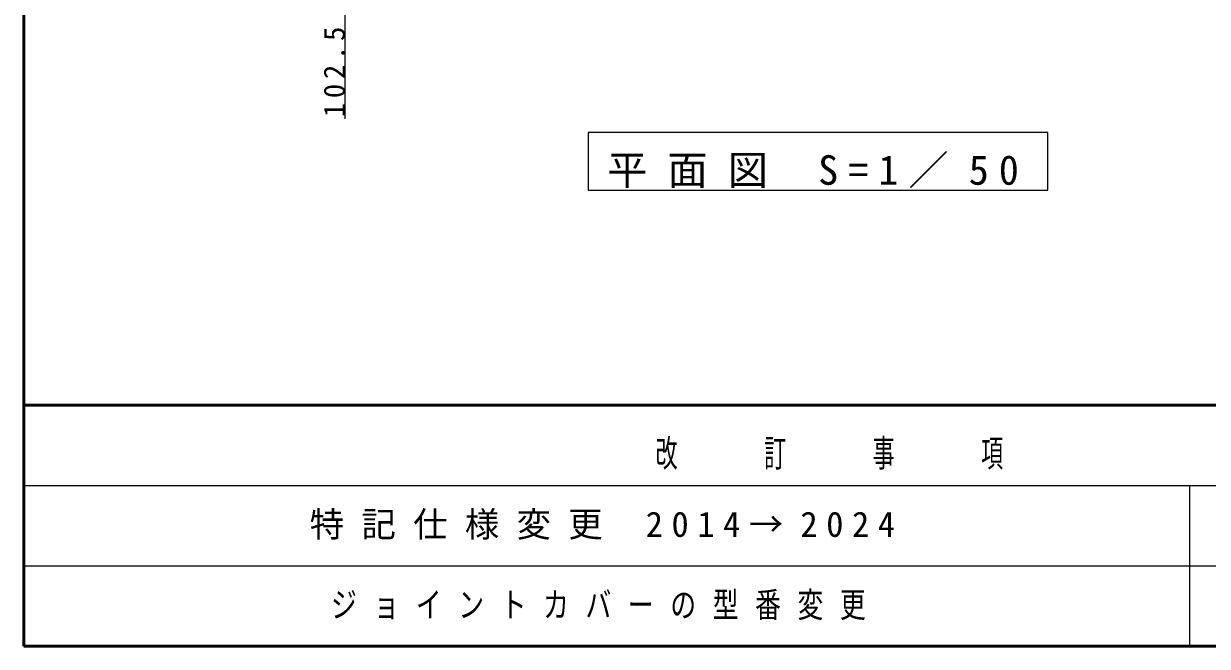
# Model space of a CAD drawing. Units: millimetres, scale not verified, with parts at other scales. Extents: x -19250 to 0, y 0 to 13350.
# Drawn here: x -19250 to -14098, y 0 to 2709 of the extents above; entities that cross this region are included whole.
import ezdxf

# ---------------------------------------------------------------- set-up
doc = ezdxf.new("R2010")
doc.units = ezdxf.units.MM
doc.layers.add('A3図枠', color=7, linetype='Continuous', lineweight=25)
doc.layers.add('補助', color=2, linetype='Continuous', lineweight=50)
doc.layers.add('図面プロファイル', color=7, linetype='Continuous')
doc.styles.add('ＭＳ ゴシック', font='')
doc.styles.get('ＭＳ ゴシック').set_extended_font_data('MS Gothic')

msp = doc.modelspace()

# ---------------------------------------------------------------- linework, layer by layer
at = {"layer": 'A3図枠', "lineweight": 50}
for p, q in [((-19250, 13350), (-19250, 0)), ((-19250, 1050), (0, 1050)), ((-19250, 0), (0, 0))]:
    msp.add_line(p, q, dxfattribs=at)
at = {"layer": 'A3図枠'}
for p, q in [((-19250, 700), (-12175, 700)), ((-14175, 700), (-14175, 0)), ((-19250, 350), (-12175, 350))]:
    msp.add_line(p, q, dxfattribs=at)
at = {"layer": '補助', "lineweight": 13}
msp.add_line((-17850, 2295.357), (-17850, 2898), dxfattribs=at)
at = {"layer": '補助', "lineweight": 25}
msp.add_lwpolyline([(-16792.5, 2235), (-16792.5, 1985), (-14792.5, 1985), (-14792.5, 2235)], close=True, dxfattribs=at)

# ---------------------------------------------------------------- texts
at = {"layer": 'A3図枠', "color": 4, "insert": (-15712.5, 768.333), "char_height": 117.3, "attachment_point": 8, "style": 'ＭＳ ゴシック'}
msp.add_mtext('\\T1.64;\\W0.6;改\u3000\u3000訂\u3000\u3000事\u3000\u3000項', dxfattribs=at)
at = {"layer": '図面プロファイル', "char_height": 110, "attachment_point": 5, "style": 'ＭＳ ゴシック'}
for s, insert in [('\\T1.5;特記仕様変更\\~2014→2024', (-16712.5, 525)), ('\\T1.64;\\W0.75;ジョイントカバーの型番変更', (-16712.5, 175))]:
    msp.add_mtext(s, dxfattribs=dict(at, insert=insert))
at = {"layer": '補助', "insert": (-17851, 2509.643), "char_height": 91.64, "attachment_point": 8, "rotation": 90, "style": 'ＭＳ ゴシック'}
msp.add_mtext('\\T1.33;102.5', dxfattribs=at)
at = {"layer": '補助', "insert": (-15792.5, 1993.333), "char_height": 128.3, "attachment_point": 8, "style": 'ＭＳ ゴシック'}
msp.add_mtext('\\T1.5;平面図\\~S=1／50', dxfattribs=at)

doc.saveas('drawing.dxf')
